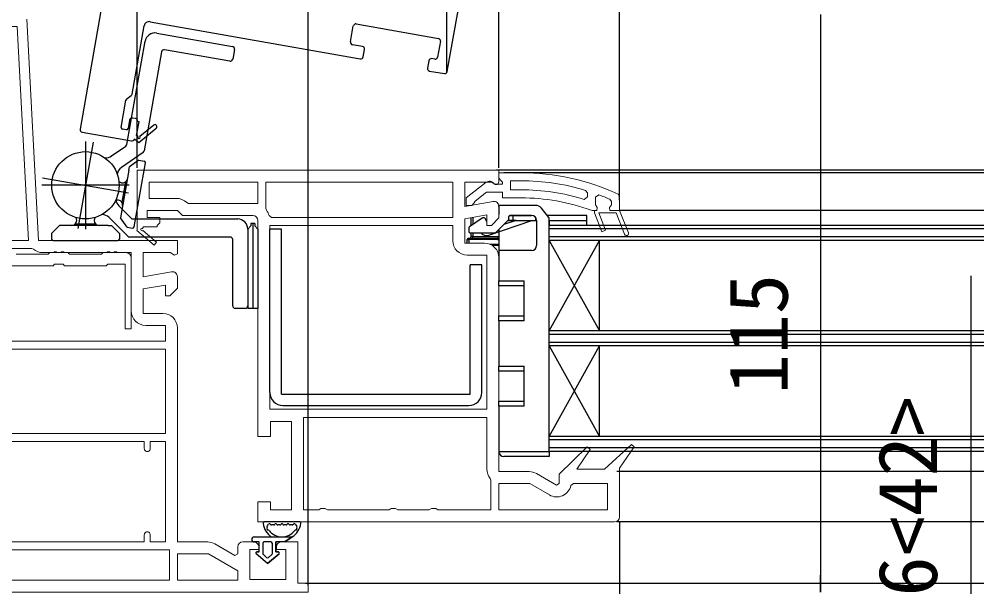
# Model space of a CAD drawing. Units: millimetres, scale not verified. Extents: x -700 to 700, y -1044 to 1038.
# Drawn here: x -389.5 to -197.5, y -615.9 to -502.9 of the extents above; entities that cross this region are included whole.
import ezdxf
from ezdxf.enums import TextEntityAlignment as Align

# ---------------------------------------------------------------- set-up
doc = ezdxf.new("R2010")
doc.units = ezdxf.units.MM
doc.header["$LTSCALE"] = 6
doc.layers.add('0-3_YKK_11', color=7, linetype='Continuous', lineweight=18)
for name, color, linetype in [('0-5_YKK_12', 2, 'Continuous'), ('0-6_YKK_13', 4, 'Continuous'), ('0-8_YKK_D', 6, 'Continuous')]:
    doc.layers.add(name, color=color, linetype=linetype)
doc.styles.add('ＭＳ ゴシック', font='')
doc.styles.get('ＭＳ ゴシック').set_extended_font_data('MS Gothic')

msp = doc.modelspace()

# ---------------------------------------------------------------- linework, layer by layer
at = {"layer": '0-3_YKK_11'}
msp.add_line((-296.4, -592.5), (-296.4, -582.2), dxfattribs=at)
at = {"layer": '0-3_YKK_11', "color": 211}
for p, q in [((-364.6, -605.6), (-364.6, -607)), ((-342.8, -607), (-345, -607))]:
    msp.add_line(p, q, dxfattribs=at)
for points in [[(-359.174, -553.215), (-364.8, -554.207), (-364.8, -549.4), (-359.444, -549.4), (-358.576, -549.942), (-358, -549.623), (-358, -547), (-385.642, -547), (-387.951, -502.948)], [(-386.636, -548.718), (-386.958, -548.6), (-397.6, -548.6), (-397.6, -567)], [(-396, -550.4), (-396, -564.6), (-394.8, -564.6), (-394.8, -551.7), (-391.353, -551.7), (-391.053, -552), (-382.748, -552), (-382.448, -551.7), (-380.753, -551.7), (-380.453, -552), (-372.148, -552), (-371.848, -551.7), (-368.4, -551.7), (-368.4, -564.6), (-367.2, -564.6), (-367.2, -550.4)], [(-368.2, -549.4), (-369.913, -549.4), (-370.107, -549.25), (-370.494, -549.25), (-370.688, -549.4), (-371.313, -549.4), (-371.507, -549.25), (-371.894, -549.25), (-372.088, -549.4), (-372.8, -549.4), (-373.1, -549.7), (-379.5, -549.7), (-379.8, -549.4), (-380.513, -549.4), (-380.707, -549.25), (-381.094, -549.25), (-381.288, -549.4), (-381.913, -549.4), (-382.107, -549.25), (-382.494, -549.25), (-382.688, -549.4), (-383.4, -549.4), (-383.7, -549.7), (-390.1, -549.7)], [(-367.2, -561), (-367.2, -549.4), (-384.767, -549.4)], [(-360.9, -561.5), (-364.8, -561.5), (-364.8, -556.644), (-360.4, -555.868), (-360.4, -558), (-359.5, -558), (-358, -556.5), (-358, -554.2)], [(-397.6, -567), (-360.4, -567), (-360.4, -563.9), (-364.3, -563.9)], [(-351.974, -607), (-358, -607), (-358, -564.4)], [(-364.6, -607), (-397.6, -607), (-397.6, -587), (-364.6, -587), (-364.6, -588.4)], [(-363.4, -588.4), (-363.4, -587), (-360.4, -587), (-360.4, -607), (-363.4, -607), (-363.4, -605.6)], [(-396, -617), (-332, -617), (-332, -615.2), (-334, -615.2), (-334, -607), (-337.3, -607)], [(-346, -608), (-346, -609.345), (-346.567, -609.673), (-350.524, -607.389)], [(-338.3, -608), (-338.3, -608.5), (-336.4, -608.5), (-336.4, -614.5), (-343.6, -614.5), (-343.6, -608.5), (-341.8, -608.5), (-341.8, -608)]]:
    msp.add_lwpolyline(points, dxfattribs=at)
for points in [[(-387.645, -547), (-389.877, -504.4), (-397.6, -504.4), (-397.6, -547)], [(-397.6, -585.4), (-360.4, -585.4), (-360.4, -568.6), (-397.6, -568.6)], [(-359.6, -608.6), (-397.6, -608.6), (-397.6, -614.6), (-359.6, -614.6)], [(-358, -614.6), (-346, -614.6), (-346, -612.771), (-351.84, -609.4), (-358, -609.4)]]:
    msp.add_lwpolyline(points, close=True, dxfattribs=at)
at = {"layer": '0-3_YKK_11'}
for points in [[(-294, -533), (-366, -533), (-366, -544.866), (-366.077, -545), (-362.659, -547.905), (-362.141, -547.295), (-364.86, -544.984)], [(-295.173, -539.215), (-300.8, -540.207), (-300.8, -535.4), (-295.443, -535.4), (-294.765, -535.824), (-294.3, -535.858), (-294, -535.4), (-294, -534.5), (-294, -533)], [(-289.632, -533.495), (-294, -533.495), (-294, -534.595), (-293.562, -535.092), (-293.3, -535.389), (-293.3, -535.795), (-294.7, -535.795), (-295.1, -535.595)], [(-363.6, -535.4), (-342, -535.4), (-341.999, -539.6), (-355.799, -539.6), (-356.153, -539.453)], [(-358.207, -538.6), (-363.599, -538.6), (-363.6, -535.4)], [(-303.2, -535.4), (-340.4, -535.4), (-340.4, -540.633), (-340.297, -540.936)], [(-339.737, -542.041), (-339.258, -542.4), (-303.2, -542.4), (-303.2, -535.4)], [(-296.517, -535.408), (-300.5, -538.52), (-300.5, -539.995), (-299.399, -539.995), (-298.899, -539.52), (-298.708, -539.151), (-296.461, -537.395), (-293.3, -537.395), (-293.3, -538.495), (-289.632, -538.495)], [(-289.632, -536.895), (-291.7, -536.895), (-291.7, -535.095), (-289.632, -535.095)], [(-276.755, -537.004), (-276.4, -537.482), (-276.4, -538.319), (-277.047, -538.797)], [(-268.971, -545.743), (-270.662, -541.495), (-274.139, -541.495), (-272.765, -544.948), (-273.508, -545.243), (-275, -541.495), (-275, -540.995), (-274.5, -540.995), (-274.425, -540.405), (-274.8, -539.921), (-274.8, -539.895), (-274.8, -538.36), (-274.125, -537.892)], [(-271.9, -538.79), (-271.6, -539.248), (-271.6, -539.921), (-271.975, -540.405), (-271.9, -540.995), (-270, -540.995), (-268.228, -545.448), (-270, -540.995), (-270, -538.214), (-270.29, -537.76)], [(-364.926, -544.606), (-364.749, -544.3), (-362, -544.3), (-362, -544), (-361.5, -543.5), (-361.5, -542.4), (-364, -542.4), (-364, -541), (-358, -541), (-357, -542), (-342.999, -542)], [(-296.9, -547.5), (-300.8, -547.5), (-300.8, -542.644), (-296.4, -541.868), (-296.4, -544), (-295.5, -544), (-294, -542.5), (-294, -540.2)], [(-275.617, -540.965), (-275.446, -540.995), (-275, -540.995), (-275, -541.495), (-273.508, -545.243), (-272.765, -544.948), (-274.139, -541.495), (-270.662, -541.495), (-268.971, -545.743)], [(-341.999, -543), (-342, -586), (-339.5, -586), (-339.5, -583), (-335.3, -583), (-335.3, -600.6), (-339.5, -600.6), (-339.5, -599), (-342, -599), (-342, -603), (-271, -603)], [(-296.4, -580.6), (-339.6, -580.6), (-339.6, -544), (-303.2, -544), (-303.2, -547)], [(-300.3, -549.9), (-296.4, -549.9), (-296.4, -580.6)], [(-287.973, -593), (-294, -593), (-294, -550.4)], [(-296.4, -582.2), (-332.9, -582.2), (-332.9, -600.6), (-329.866, -600.6), (-329.433, -600.35), (-328.567, -600.35), (-328.134, -600.6), (-315.866, -600.6), (-315.433, -600.35), (-314.567, -600.35), (-314.134, -600.6), (-307.866, -600.6), (-307.433, -600.35), (-306.567, -600.35), (-306.134, -600.6), (-295.6, -600.6), (-295.6, -594.691), (-295.717, -594.369)], [(-270, -602), (-270, -592.29), (-267.048, -588.095), (-267.639, -587.577), (-273, -592.5), (-278.465, -592.5), (-275.844, -588.588), (-276.449, -588.084), (-282, -593.487), (-282, -595.345), (-282.567, -595.673), (-286.523, -593.389)], [(-294, -600.6), (-272.4, -600.6), (-272.4, -595.4), (-279.187, -595.4), (-279.674, -595.787)], [(-283.95, -597.645), (-287.839, -595.4), (-294, -595.4), (-294, -600.6)]]:
    msp.add_lwpolyline(points, dxfattribs=at)
for centre, radius, start, end in [((-289.632, -579.495), 46, 65.13402, 89.99999), ((-295.9, -536.195), 1, 36.86989, 128.08672), ((-289.632, -579.495), 44.4, 73.13981, 90.00001), ((-289.632, -579.495), 42.6, 72.81723, 90.00001), ((-358.207, -541.5), 2.9, 44.90088, 89.99999), ((-295, -540.2), 1, 360, 99.99998), ((-289.632, -579.495), 41, 70.01112, 90.00001), ((-289.632, -579.495), 44.4, 66.46078, 69.55779), ((-342.999, -543), 3.4, 16.3827, 37.37008), ((-342.999, -543), 1, 0.00001, 89.99999), ((-365.051, -544.822), 0.25, 59.99997, 319.64296), ((-300.3, -547), 2.9, 180.00001, 269.99999), ((-268.6, -545.595), 0.4, 201.69939, 21.69941), ((-268.6, -545.595), 0.4, 201.69939, 21.69941), ((-296.9, -550.4), 2.9, 0.00001, 89.99999), ((-293.5, -592.5), 2.9, 179.99998, 220.11918), ((-287.973, -595.9), 2.9, 60.00001, 90.00002), ((-282.5, -595.134), 2.9, 239.99998, 346.9794), ((-271, -602), 1, 270.00001, 359.99999)]:
    msp.add_arc(centre, radius, start, end, dxfattribs=at)
at = {"layer": '0-3_YKK_11', "color": 211}
for centre, radius, start, end in [((-384.767, -546.5), 2.9, 229.88081, 270.00001), ((-368.2, -550.4), 1, 0.00001, 89.99999), ((-359, -554.2), 1, 359.99998, 100.00002), ((-364.3, -561), 2.9, 180.00001, 269.99999), ((-360.9, -564.4), 2.9, 359.99998, 90.00002), ((-364, -588.4), 0.6, 179.99999, 0.00001), ((-364, -605.6), 0.6, 359.99999, 180.00001), ((-351.974, -609.9), 2.9, 60.00001, 90.00002), ((-345, -608), 1, 90.00002, 180), ((-342.8, -608), 1, 359.99998, 90.00002), ((-337.3, -608), 1, 90.00002, 180)]:
    msp.add_arc(centre, radius, start, end, dxfattribs=at)
at = {"layer": '0-5_YKK_12'}
for p, q in [((-348.904, -363.333), (-377.379, -524.843)), ((-304.274, -513.363), (-279.968, -375.488)), ((-367.003, -517.831), (-364.608, -504.247)), ((-363.45, -503.436), (-321.595, -510.816)), ((-323.536, -507.428), (-322.981, -504.277)), ((-322.402, -503.871), (-306.054, -506.754)), ((-321.161, -508.354), (-323.131, -508.007)), ((-305.648, -507.333), (-306.204, -510.484)), ((-321.016, -510.411), (-320.756, -508.934)), ((-307.953, -511.191), (-308.214, -512.668)), ((-306.783, -510.89), (-307.374, -510.786)), ((-307.808, -513.248), (-304.854, -513.768)), ((-368.028, -518.727), (-367.209, -518.154)), ((-369.187, -524.459), (-368.234, -519.05)), ((-367.514, -523.028), (-367.809, -524.703)), ((-366.343, -522.727), (-366.934, -522.623)), ((-362.717, -524.017), (-365.465, -526.294)), ((-376.973, -525.422), (-367.125, -527.159)), ((-368.156, -524.946), (-368.944, -524.807)), ((-197.5, -532.994), (-294.5, -533)), ((-197.5, -533.496), (-293, -533.495)), ((-197.5, -540.995), (-270, -540.995)), ((-197.5, -543.991), (-283.999, -543.991)), ((-283.999, -567.991), (-283.999, -543.991)), ((-283.999, -588.991), (-283.999, -543.991)), ((-197.5, -544.691), (-283.999, -544.691)), ((-197.5, -546.291), (-283.999, -546.291)), ((-197.5, -546.991), (-283.999, -546.991)), ((-283.999, -564.991), (-273.999, -546.991)), ((-283.999, -546.991), (-273.999, -564.991)), ((-273.999, -564.991), (-273.999, -546.991)), ((-197.5, -564.991), (-283.999, -564.991)), ((-197.5, -565.691), (-283.999, -565.691)), ((-197.5, -567.291), (-283.999, -567.291)), ((-197.5, -567.991), (-283.999, -567.991)), ((-283.999, -585.991), (-273.999, -567.991)), ((-283.999, -567.991), (-273.999, -585.991)), ((-273.999, -585.991), (-273.999, -567.991)), ((-197.5, -585.991), (-283.999, -585.991)), ((-197.5, -586.691), (-283.999, -586.691)), ((-197.5, -588.291), (-283.999, -588.291)), ((-197.5, -588.991), (-283.999, -588.991)), ((-197.5, -592.996), (-270.497, -592.995)), ((-197.5, -602.996), (-270.497, -602.995)), ((-332.5, -615.2), (-197.5, -615.2))]:
    msp.add_line(p, q, dxfattribs=at)
for points in [[(-365.849, -526.293), (-366.12, -526.066), (-365.642, -523.358), (-365.938, -523.306)], [(-366.546, -526.753), (-365.661, -527.495), (-362.207, -524.633)]]:
    msp.add_lwpolyline(points, dxfattribs=at)
for centre, radius, start, end in [((-363.623, -504.421), 1, 80, 170), ((-322.488, -504.363), 0.5, 80, 170), ((-306.141, -507.246), 0.5, 350, 80), ((-323.044, -507.515), 0.5, 170, 260), ((-321.248, -508.847), 0.5, 350, 80), ((-321.509, -510.324), 0.5, 260, 350), ((-306.696, -510.397), 0.5, 260, 350), ((-307.461, -511.278), 0.5, 80, 170), ((-307.721, -512.755), 0.5, 170, 260), ((-304.767, -513.276), 0.5, 260, 350), ((-367.496, -517.744), 0.5, 305, 350), ((-367.741, -519.137), 0.5, 125, 170), ((-367.021, -523.115), 0.5, 80, 170), ((-366.43, -523.219), 0.5, 350, 80), ((-362.462, -524.325), 0.4, 309.64297, 129.64297), ((-376.886, -524.93), 0.5, 170, 260), ((-368.892, -524.512), 0.3, 170, 260), ((-368.104, -524.65), 0.3, 260, 350), ((-367.038, -526.666), 0.5, 260, 350), ((-365.658, -526.454), 0.25, 140, 39.64297)]:
    msp.add_arc(centre, radius, start, end, dxfattribs=at)
at = {"layer": '0-6_YKK_13'}
for p, q in [((-362.123, -505.701), (-347.056, -508.358)), ((-368.061, -527.857), (-364.44, -507.323)), ((-361.155, -509.426), (-364.627, -529.115)), ((-347.576, -511.312), (-360.576, -509.02)), ((-346.65, -508.937), (-346.997, -510.907)), ((-374.789, -527.432), (-377.811, -544.568)), ((-376.3, -527.3), (-376.3, -544.7)), ((-371.102, -530.165), (-368.266, -528.18)), ((-364.833, -529.438), (-369.16, -532.468)), ((-365.673, -531.019), (-367.523, -532.296)), ((-366.587, -544.262), (-364.347, -531.558)), ((-365.673, -531.019), (-364.59, -531.21)), ((-367.64, -532.957), (-369.319, -542.481)), ((-367.64, -532.957), (-367.523, -532.296)), ((-384.868, -534.489), (-367.732, -537.51)), ((-368.355, -535.326), (-369.064, -539.35)), ((-367.6, -536), (-385, -536)), ((-369.651, -540.105), (-367.204, -542.553)), ((-294.019, -539.994), (-293.999, -539.994)), ((-293.999, -540.194), (-293.999, -539.994)), ((-293.999, -540.194), (-293.999, -541.786)), ((-286.72, -539.994), (-293.799, -539.994)), ((-284.065, -542.411), (-285.549, -540.556)), ((-367.846, -546.153), (-371.582, -542.417)), ((-368.018, -544.314), (-369.319, -542.481)), ((-366.85, -542.7), (-346, -542.7)), ((-297.351, -542.53), (-299.871, -544.295)), ((-299.499, -544.034), (-299.499, -542.409)), ((-299.199, -542.356), (-299.199, -543.824)), ((-296.915, -542.494), (-297.236, -542.494)), ((-296.399, -543.186), (-296.741, -542.594)), ((-294.524, -545.347), (-292.146, -542.968)), ((-290.538, -542.994), (-293.013, -543.835)), ((-292.171, -542.994), (-286.499, -542.994)), ((-290.538, -542.994), (-292.171, -542.994)), ((-291.999, -542.615), (-291.999, -542.194)), ((-291.799, -541.994), (-287.499, -541.994)), ((-287.599, -541.994), (-291.799, -541.994)), ((-291.249, -541.994), (-291.249, -542.994)), ((-287.499, -541.994), (-287.599, -541.994)), ((-286.749, -542.332), (-286.749, -542.994)), ((-286.499, -542.994), (-286.499, -547.994)), ((-276.799, -541.994), (-284.399, -541.994)), ((-283.999, -588.994), (-283.999, -542.599)), ((-283.999, -542.994), (-276.799, -542.994)), ((-283.999, -542.994), (-283.999, -543.995)), ((-276.799, -542.994), (-276.499, -542.994)), ((-276.499, -543.995), (-276.499, -542.994)), ((-383.05, -545.6), (-381.471, -544)), ((-371.8, -544), (-381.471, -544)), ((-374.257, -543.707), (-378.343, -543.707)), ((-371.8, -544), (-371.129, -544)), ((-369.55, -545.6), (-371.129, -544)), ((-368.018, -544.314), (-366.934, -544.505)), ((-344, -544.7), (-344, -560)), ((-344, -544.7), (-344, -560.5)), ((-342.6, -543.6), (-343.4, -543.6)), ((-343, -543.6), (-343, -560.5)), ((-342, -544.7), (-342, -560.5)), ((-339.6, -577.25), (-339.6, -544.75)), ((-338, -544.75), (-339.6, -544.75)), ((-337.3, -544.75), (-339.6, -544.75)), ((-337.3, -577.55), (-337.3, -544.75)), ((-299.999, -544.54), (-299.999, -545.194)), ((-293.999, -544.822), (-293.999, -548.994)), ((-286.499, -543.995), (-286.499, -543.995)), ((-276.499, -543.995), (-283.999, -543.995)), ((-383.05, -545.6), (-383.05, -546.7)), ((-382.75, -547), (-369.85, -547)), ((-369.55, -545.6), (-369.55, -546.7)), ((-347.5, -546.3), (-367.493, -546.3)), ((-347, -560), (-347, -546.8)), ((-300.299, -547.494), (-300.299, -546.794)), ((-299.999, -546.494), (-294.299, -546.494)), ((-294.299, -546.794), (-299.999, -546.794)), ((-299.999, -546.794), (-299.999, -547.494)), ((-299.699, -545.494), (-294.878, -545.494)), ((-299.499, -546.194), (-299.499, -545.494)), ((-299.199, -546.194), (-299.499, -546.194)), ((-299.199, -545.494), (-299.199, -546.194)), ((-294.299, -546.494), (-294.299, -546.794)), ((-295.841, -547.694), (-293.999, -547.694)), ((-293.999, -547.994), (-295.271, -547.994)), ((-293.999, -548.994), (-293.999, -554.994)), ((-287.499, -548.994), (-293.999, -548.994)), ((-297.4, -551.85), (-299.7, -551.85)), ((-299.7, -577.55), (-299.7, -551.85)), ((-297.4, -577.25), (-297.4, -551.85)), ((-293.999, -554.994), (-288.999, -554.994)), ((-288.999, -562.994), (-288.999, -554.994)), ((-344.5, -560.5), (-346.5, -560.5)), ((-342, -560.5), (-344, -560.5)), ((-293.999, -561.994), (-288.999, -561.994)), ((-293.999, -562.994), (-293.999, -561.994)), ((-293.999, -562.994), (-293.999, -571.994)), ((-288.999, -562.994), (-293.999, -562.994)), ((-293.999, -571.994), (-288.999, -571.994)), ((-288.999, -579.994), (-288.999, -571.994)), ((-337.3, -577.55), (-299.7, -577.55)), ((-293.999, -578.994), (-288.999, -578.994)), ((-293.999, -579.994), (-293.999, -578.994)), ((-337, -579.85), (-300, -579.85)), ((-293.999, -579.994), (-293.999, -588.994)), ((-288.999, -579.994), (-293.999, -579.994)), ((-293.999, -588.994), (-283.999, -588.994)), ((-283.999, -588.994), (-283.999, -589.994)), ((-283.999, -589.994), (-292.999, -589.994)), ((-333.737, -602.998), (-340.665, -603)), ((-338.833, -603.599), (-339.265, -603.599)), ((-337.601, -603.599), (-338.033, -603.599)), ((-336.369, -603.599), (-336.801, -603.599)), ((-335.137, -603.599), (-335.569, -603.599)), ((-342.701, -606), (-335.151, -605.999)), ((-341.7, -607), (-342.7, -607)), ((-341.7, -607), (-342.7, -607)), ((-341.7, -609), (-341.7, -607)), ((-341.7, -609), (-341.7, -607)), ((-341, -607.3), (-341, -609.3)), ((-341, -607.3), (-341, -609.3)), ((-339.4, -607), (-340.7, -607)), ((-339.4, -607), (-340.7, -607)), ((-339.1, -609.3), (-339.1, -607.3)), ((-339.1, -609.3), (-339.1, -607.3)), ((-336.6, -606.999), (-338.4, -607)), ((-336.6, -606.999), (-338.4, -607)), ((-338.4, -607), (-338.4, -609)), ((-338.4, -609), (-338.4, -607)), ((-340.05, -611.3), (-342.329, -609.356)), ((-340.05, -611.3), (-342.329, -609.356)), ((-342.198, -609), (-341.7, -609)), ((-341.7, -609), (-342.198, -609)), ((-340.895, -609.528), (-340.244, -610.082)), ((-340.244, -610.082), (-340.895, -609.528)), ((-337.771, -609.356), (-340.05, -611.3)), ((-340.05, -611.3), (-337.771, -609.356)), ((-339.855, -610.082), (-339.205, -609.528)), ((-339.855, -610.082), (-339.205, -609.528)), ((-338.4, -609), (-337.902, -609)), ((-337.902, -609), (-338.4, -609))]:
    msp.add_line(p, q, dxfattribs=at)
for points in [[(-296.016, -545.914), (-287.434, -542.994), (-286.499, -542.994)], [(-276.499, -542.994), (-276.499, -541.994), (-276.799, -541.994)], [(-343.4, -543.6), (-343.4, -544.1), (-344, -544.7)], [(-342.6, -543.6), (-342.6, -544.1), (-342, -544.7)], [(-300.299, -546.794), (-299.999, -546.794), (-299.999, -546.494)], [(-299.199, -546.494), (-299.199, -546.194), (-293.999, -546.194)], [(-288.999, -555.994), (-293.999, -555.994), (-293.999, -554.994)], [(-288.999, -572.994), (-293.999, -572.994), (-293.999, -571.994)], [(-335.151, -605.999), (-336.6, -606.999), (-335.151, -605.999)]]:
    msp.add_lwpolyline(points, dxfattribs=at)
msp.add_circle((-376.3, -536), 6.7, dxfattribs=at)
msp.add_circle((-376.3, -536), 6.7, dxfattribs=at)
for centre, radius, start, end in [((-362.47, -507.671), 2, 80, 170), ((-347.142, -508.85), 0.5, 350, 80), ((-360.663, -509.513), 0.5, 80, 170), ((-347.49, -510.82), 0.5, 260, 350), ((-368.553, -527.77), 0.5, 305, 350), ((-365.119, -529.028), 0.5, 305, 350), ((-372.249, -528.527), 2, 264.26693, 305), ((-364.642, -531.506), 0.3, 349.99988, 79.99988), ((-368.013, -534.106), 2, 125, 170.14215), ((-368.951, -534.503), 1, 226.02295, 260), ((-368.929, -534.507), 1, 260, 350), ((-369.906, -539.92), 1, 80, 113.97705), ((-368.237, -538.691), 2, 184.26693, 225), ((-369.884, -539.923), 1, 350, 80), ((-293.799, -540.194), 0.2, 90, 180), ((-286.72, -541.494), 1.5, 38.65981, 90), ((-379.05, -543), 1, 270, 0), ((-379.05, -542.977), 1, 0, 33.97705), ((-373.55, -542.977), 1, 146.02295, 180), ((-373.55, -543), 1, 180, 270), ((-372.996, -543.832), 2, 45, 90.14215), ((-366.85, -542.2), 0.5, 225, 270), ((-346, -544.7), 2, 0, 90), ((-297.236, -542.694), 0.2, 90, 125), ((-296.915, -542.694), 0.2, 30, 90), ((-292.499, -542.615), 0.5, 315, 0), ((-291.799, -542.194), 0.2, 90, 180), ((-287.499, -542.994), 1, 0, 90), ((-284.299, -542.599), 0.3, 0, 38.65981), ((-366.882, -544.21), 0.3, 260, 349.99988), ((-299.699, -544.54), 0.3, 125, 180), ((-299.699, -545.194), 0.3, 180, 270), ((-382.75, -546.7), 0.3, 180, 269.99988), ((-369.85, -546.7), 0.3, 269.99988, 359.99988), ((-367.493, -545.8), 0.5, 225, 270), ((-347.5, -546.8), 0.5, 0, 90), ((-299.999, -546.794), 0.3, 90, 180), ((-299.799, -546.194), 0.3, 270, 0), ((-296.499, -544.494), 1.5, 221.81031, 288.79043), ((-294.878, -544.994), 0.5, 270, 315), ((-294.299, -546.194), 0.3, 270, 0), ((-294.299, -546.194), 0.6, 270, 300), ((-287.499, -547.994), 1, 270, 0), ((-346.5, -560), 0.5, 180, 270), ((-344.5, -560), 0.5, 270, 0), ((-337, -577.25), 2.6, 180, 270), ((-300, -577.25), 2.6, 270, 0), ((-292.999, -588.994), 1, 180, 270), ((-340.665, -603.3), 0.3, 90.0101, 188.21618), ((-337.201, -602.8), 3.8, 188.21618, 237.37323), ((-339.884, -603.9), 0.3, 110.03219, 202.29187), ((-339.972, -604.4), 0.2, 153.37711, 266.64309), ((-337.201, -602.8), 3.2, 202.29187, 203.15786), ((-340.419, -604.176), 0.3, 333.37711, 23.15786), ((-340.09, -603.336), 0.3, 290.03219, 328.17524), ((-340.001, -604.899), 0.3, 36.86234, 86.64309), ((-339.665, -603.6), 0.2, 36.88, 148.17524), ((-337.201, -602.8), 3.2, 216.86234, 323.15786), ((-339.265, -603.299), 0.3, 216.88, 270.0101), ((-338.833, -603.299), 0.3, 270.0101, 323.1402), ((-338.433, -603.599), 0.2, 36.88, 143.1402), ((-338.033, -603.299), 0.3, 216.88, 270.0101), ((-337.601, -603.299), 0.3, 270.0101, 323.1402), ((-337.201, -603.599), 0.2, 36.88, 143.1402), ((-336.801, -603.299), 0.3, 216.88, 270.0101), ((-336.369, -603.299), 0.3, 270.0101, 323.1402), ((-335.969, -603.599), 0.2, 36.88, 143.1402), ((-335.569, -603.299), 0.3, 216.88, 270.0101), ((-337.201, -602.8), 3.8, 302.64697, 351.80401), ((-335.137, -603.299), 0.3, 270.0101, 323.1402), ((-334.737, -603.599), 0.2, 31.84496, 143.1402), ((-334.4, -604.898), 0.3, 93.37711, 143.15786), ((-334.312, -603.335), 0.3, 211.84496, 249.98801), ((-334.429, -604.399), 0.2, 273.37711, 26.64309), ((-334.517, -603.899), 0.3, 337.72833, 69.98801), ((-333.983, -604.175), 0.3, 156.86234, 206.64309), ((-337.201, -602.8), 3.2, 336.86234, 337.72833), ((-333.737, -603.298), 0.3, 351.80401, 90.0101), ((-342.701, -606.5), 0.5, 90.12472, 269.89548), ((-342.7, -606.5), 0.5, 89.89551, 270.0101), ((-342.7, -606.5), 0.5, 269.89543, 270.01008), ((-340.7, -607.3), 0.3, 90.0101, 180.0101), ((-340.7, -607.3), 0.3, 90.0101, 180.0101), ((-339.4, -607.3), 0.3, 0.0101, 90.0101), ((-339.4, -607.3), 0.3, 0.0101, 90.0101), ((-342.198, -609.203), 0.202, 90.0101, 229.54628), ((-342.198, -609.203), 0.202, 90.0101, 229.54628), ((-340.7, -609.3), 0.3, 180.0101, 229.54628), ((-340.7, -609.3), 0.3, 180.0101, 229.54628), ((-340.05, -609.854), 0.3, 229.54628, 310.47391), ((-340.05, -609.854), 0.3, 229.54628, 310.47391), ((-339.4, -609.3), 0.3, 310.47391, 0.0101), ((-339.4, -609.3), 0.3, 310.47391, 0.0101), ((-337.902, -609.202), 0.202, 310.47388, 90.01007), ((-337.902, -609.202), 0.202, 310.47391, 90.0101)]:
    msp.add_arc(centre, radius, start, end, dxfattribs=at)
at = {"layer": '0-8_YKK_D'}
for p, q in [((-332, -615.7), (-332, -365.7)), ((-304.361, -513.455), (-304.361, -365.7)), ((-304.361, -512.455), (-304.361, -365.7)), ((-366, -532.5), (-366, -425.7)), ((-366, -532.5), (-366, -425.7)), ((-366, -532.5), (-366, -455.7)), ((-294, -532.5), (-294, -455.7)), ((-294, -532.5), (-294, -455.7)), ((-270, -538.948), (-270, -455.7)), ((-230, -502), (-230, -617)), ((-269.977, -602.987), (-270.006, -784.906)), ((-230, -617), (-230, -613.6))]:
    msp.add_line(p, q, dxfattribs=at)
msp.add_lwpolyline([(-230, -640.9), (-200, -628.033), (-200, -554.033)], dxfattribs=at)

# ---------------------------------------------------------------- texts
at = {"layer": '0-8_YKK_D', "style": 'ＭＳ ゴシック'}
for s, p in [('115', (-233, -577.591)), ('46<42>', (-203.273, -625.852))]:
    msp.add_text(s, height=11.73, rotation=90, dxfattribs=at).set_placement(p, align=Align.BOTTOM_LEFT)

doc.saveas('drawing.dxf')
